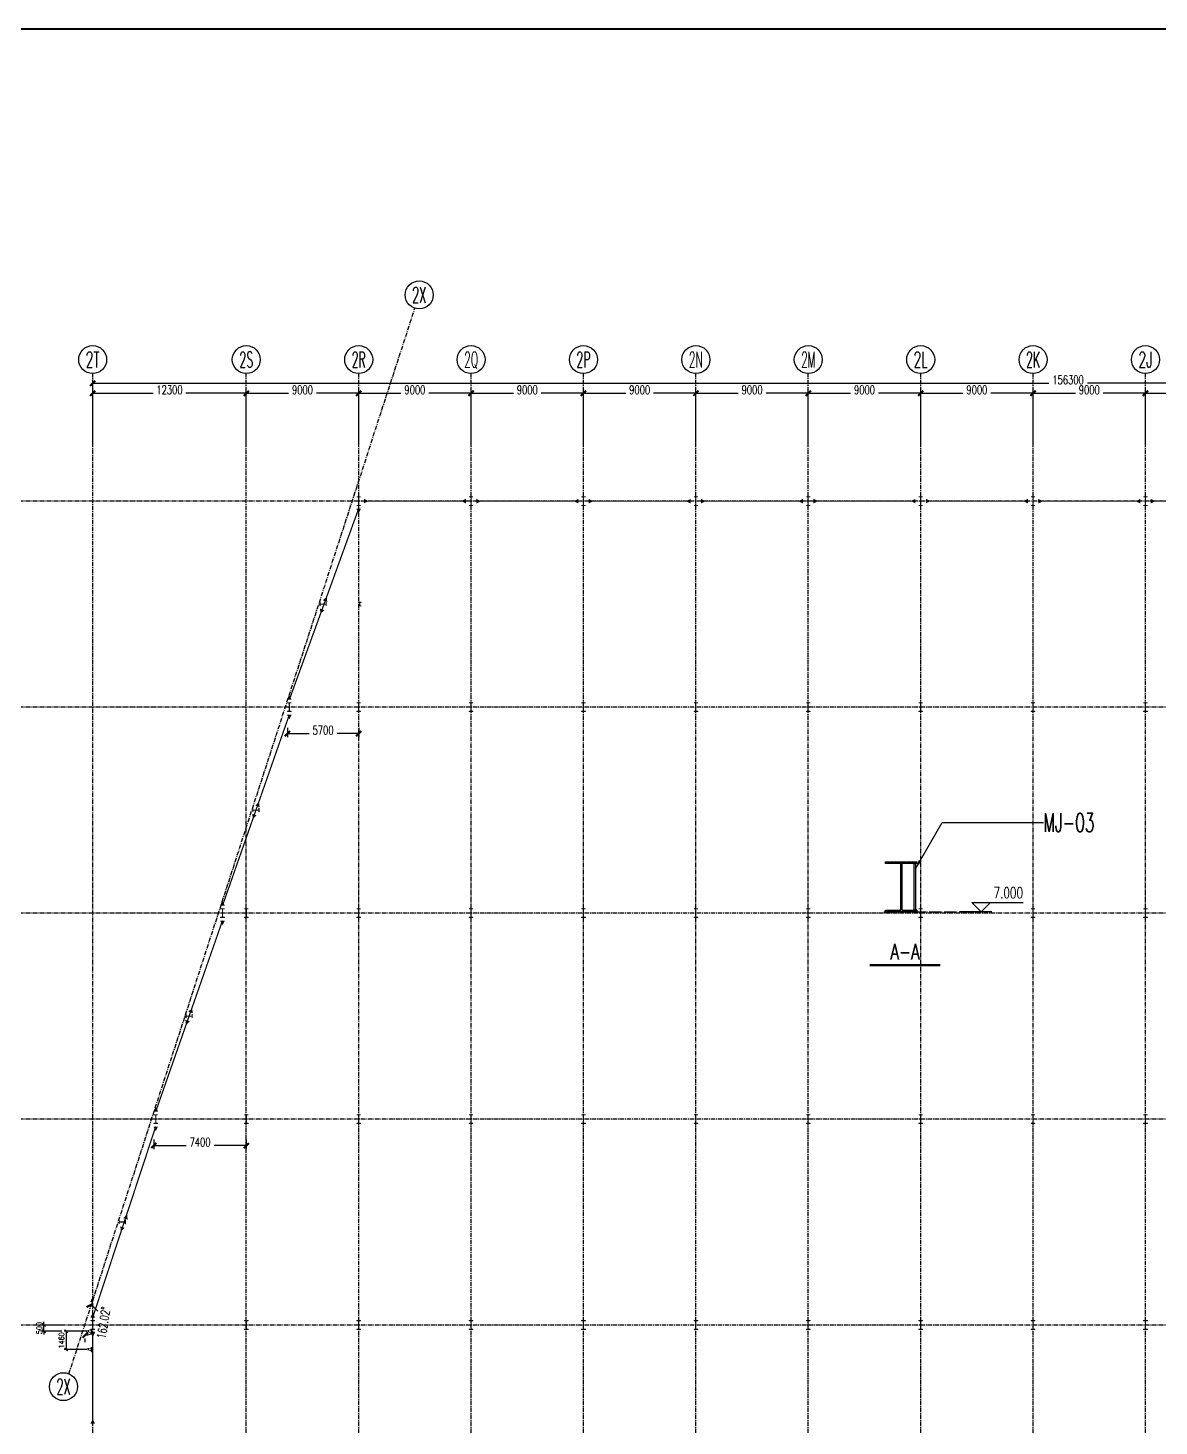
# Model space of a CAD drawing. Extents: x 782294 to 1727252, y -631030 to 17645.
# Drawn here: x 1266229 to 1356794, y -389479 to -277480 of the extents above; entities that cross this region are included whole.
import ezdxf
from ezdxf.enums import TextEntityAlignment as Align

# ---------------------------------------------------------------- set-up
doc = ezdxf.new("R2010")
doc.units = 0
for name, pattern in [('CENTER', [2, 1.25, -0.25, 0.25, -0.25]), ('ZN-CENTER', [2, 1.25, -0.25, 0.25, -0.25]), ('ZN-DOTE', [2.42, 2, -0.2, 0.02, -0.2])]:
    doc.linetypes.add(name, pattern=pattern)
doc.layers.get('Defpoints').update_dxf_attribs({"color": 210})
for name, color, linetype in [('!ZN1-标注-173', 173, 'Continuous'), ('!ZN3-铝板幕墙-3', 3, 'Continuous'), ('!ZN5-钢材投影-40', 40, 'Continuous'), ('!ZN5-钢材断面-2', 2, 'Continuous'), ('!ZN6-轴线-1', 1, 'ZN-CENTER'), ('0-cxFrame', 155, 'Continuous'), ('20剖面图$0$A-LIN-V', 9, 'Continuous'), ('20剖面图$0$建-墙-填充', 8, 'Continuous'), ('20剖面图$0$建-柱-钢', 9, 'Continuous'), ('30预埋件', 30, 'Continuous'), ('3符号', 3, 'Continuous'), ('DIM', 173, 'Continuous'), ('DOTE', 1, 'CENTER'), ('TEXT', 7, 'Continuous'), ('焊缝', 8, 'Continuous'), ('结构轮廓线', 1, 'Continuous')]:
    doc.layers.add(name, color=color, linetype=linetype)
for name, color, linetype, lineweight in [('0-cxText', 131, 'Continuous', 25), ('S-bea', 40, 'Continuous', 0), ('S-col', 2, 'Continuous', 0), ('梁', 4, 'Continuous', 18), ('细线', 11, 'Continuous', 9)]:
    doc.layers.add(name, color=color, linetype=linetype, lineweight=lineweight)
doc.styles.add('_TCH_AXIS', font='COMPLEX', dxfattribs={"bigfont": 'GBCBIG'})
doc.styles.add('cx_tuming', font='simhei.ttf')
doc.styles.add('cx_tuqian1', font='')
doc.styles.add('DHTEXT-1', font='romans.shx', dxfattribs={"width": 0.7, "bigfont": 'chinese.shx'})
doc.styles.add('卓越符号', font='ROMANS.shx', dxfattribs={"width": 0.7, "bigfont": 'CHINESE.shx'})
doc.styles.add('黑体', font='simhei.ttf', dxfattribs={"height": 12})
doc.styles.get('cx_tuqian1').set_extended_font_data('SimSun')
doc.dimstyles.new('ZN175', dxfattribs={"dimscale": 175, "dimtxt": 2.5, "dimasz": 1.5, "dimexe": 1, "dimexo": 2, "dimgap": 0.9, "dimtad": 1, "dimdec": 0, "dimdsep": 46, "dimtxsty": 'DHTEXT-1', "dimblk": 'ARCHTICK', "dimcen": 2.5, "dimclrd": 173, "dimclre": 173, "dimclrt": 7, "dimazin": 2, "dimtfac": 1, "dimtdec": 0, "dimtix": 1, "dimtmove": 2, "dimatfit": 3, "dimfxl": 0, "dimtolj": 1, "dimtzin": 0, "dimarcsym": 0})
doc.dimstyles.new('ZN280', dxfattribs={"dimscale": 280, "dimtxt": 2.5, "dimasz": 1.5, "dimexe": 1, "dimexo": 2, "dimgap": 0.9, "dimtad": 1, "dimdec": 0, "dimdsep": 46, "dimtxsty": 'DHTEXT-1', "dimblk": 'ARCHTICK', "dimcen": 2.5, "dimclrd": 173, "dimclre": 173, "dimclrt": 7, "dimazin": 2, "dimtfac": 1, "dimtdec": 0, "dimtix": 1, "dimtmove": 2, "dimatfit": 3, "dimfxl": 0, "dimarcsym": 0})
doc.dimstyles.new('ZN50', dxfattribs={"dimscale": 50, "dimtxt": 2.5, "dimasz": 1.5, "dimexe": 1, "dimexo": 2, "dimgap": 0.9, "dimtad": 1, "dimdec": 0, "dimdsep": 46, "dimtxsty": 'DHTEXT-1', "dimblk": 'ARCHTICK', "dimcen": 2.5, "dimclrd": 173, "dimclre": 173, "dimclrt": 7, "dimazin": 2, "dimtfac": 1, "dimtdec": 0, "dimtix": 1, "dimtmove": 2, "dimatfit": 3, "dimfxl": 0, "dimtolj": 1, "dimtzin": 12, "dimarcsym": 0})

# ---------------------------------------------------------------- blocks, each defined once
blk = doc.blocks.new('_ArchTick')
at = {"color": 0, "linetype": 'ByBlock', "const_width": 0.4}
blk.add_lwpolyline([(-0.5, -0.5), (0.5, 0.5)], dxfattribs=at)
blk = doc.blocks.new('*D1428')
at = {"layer": 'Defpoints', "color": 0, "ltscale": 2800, "transparency": 16777216}
for p in [(15600, 64910), (21300, 64910), (21300, 63873)]:
    blk.add_point(p, dxfattribs=at)
at = {"layer": 'DIM', "color": 173, "linetype": 'ByBlock', "lineweight": -2, "ltscale": 2800, "transparency": 16777216}
for p, q in [((15600, 64350), (15600, 63593)), ((15600, 63873), (17335, 63873)), ((21300, 63873), (19565, 63873)), ((21300, 64350), (21300, 63593))]:
    blk.add_line(p, q, dxfattribs=at)
at = {"layer": 'DIM', "color": 173, "lineweight": -2, "ltscale": 2800, "transparency": 16777216, "xscale": 420, "yscale": 420, "zscale": 420, "rotation": 180}
blk.add_blockref('_ArchTick', (15600, 63873), dxfattribs=at)
at = {"layer": 'DIM', "color": 173, "lineweight": -2, "ltscale": 2800, "transparency": 16777216, "xscale": 420, "yscale": 420, "zscale": 420}
blk.add_blockref('_ArchTick', (21300, 63873), dxfattribs=at)
at = {"layer": 'DIM', "color": 7, "ltscale": 2800, "transparency": 16777216, "insert": (18450, 64148), "char_height": 700, "attachment_point": 5, "style": 'DHTEXT-1'}
blk.add_mtext('5700', dxfattribs=at)
blk = doc.blocks.new('*D1429')
at = {"layer": 'Defpoints', "color": 0, "ltscale": 2800, "transparency": 16777216}
for p in [(4900, 31910), (12300, 31910), (12300, 30872)]:
    blk.add_point(p, dxfattribs=at)
at = {"layer": 'DIM', "color": 173, "linetype": 'ByBlock', "lineweight": -2, "ltscale": 2800, "transparency": 16777216}
for p, q in [((4900, 31350), (4900, 30592)), ((4900, 30872), (7485, 30872)), ((12300, 30872), (9715, 30872)), ((12300, 31350), (12300, 30592))]:
    blk.add_line(p, q, dxfattribs=at)
at = {"layer": 'DIM', "color": 173, "lineweight": -2, "ltscale": 2800, "transparency": 16777216, "xscale": 420, "yscale": 420, "zscale": 420, "rotation": 180}
blk.add_blockref('_ArchTick', (4900, 30872), dxfattribs=at)
at = {"layer": 'DIM', "color": 173, "lineweight": -2, "ltscale": 2800, "transparency": 16777216, "xscale": 420, "yscale": 420, "zscale": 420}
blk.add_blockref('_ArchTick', (12300, 30872), dxfattribs=at)
at = {"layer": 'DIM', "color": 7, "ltscale": 2800, "transparency": 16777216, "insert": (8600, 31147), "char_height": 700, "attachment_point": 5, "style": 'DHTEXT-1'}
blk.add_mtext('7400', dxfattribs=at)
blk = doc.blocks.new('*D1430')
at = {"layer": 'Defpoints', "color": 0, "ltscale": 2800, "transparency": 16777216}
for p in [(-224, 18074), (-600, 16916), (-600, 15698), (385, 16200)]:
    blk.add_point(p, dxfattribs=at)
at = {"layer": 'DIM', "color": 173, "linetype": 'ByBlock', "lineweight": -2, "ltscale": 2800, "transparency": 16777216}
for p, q in [((-51, 18607), (-138, 18340)), ((-600, 15138), (-600, 15418))]:
    blk.add_line(p, q, dxfattribs=at)
for start, end in [(34.0058, 72.02371), (270, 308.01791)]:
    blk.add_arc((-600, 16916), 1218, start, end, dxfattribs=at)
at = {"layer": 'DIM', "color": 173, "lineweight": -2, "ltscale": 2800, "transparency": 16777216, "xscale": 420, "yscale": 420, "zscale": 420}
for p, rotation in [((-224, 18074), 162.0237134182068), ((-600, 15698), 180)]:
    blk.add_blockref('_ArchTick', p, dxfattribs=dict(at, rotation=rotation))
at = {"layer": 'DIM', "color": 7, "ltscale": 2800, "transparency": 16777216, "insert": (874, 16683), "char_height": 700, "attachment_point": 5, "rotation": 81.01186, "style": 'DHTEXT-1'}
blk.add_mtext('162.02°', dxfattribs=at)
blk = doc.blocks.new('*D1453')
at = {"layer": 'Defpoints', "color": 0, "ltscale": 2800, "transparency": 16777216}
for p in [(12300, 91140), (0, 86360), (12300, 86360)]:
    blk.add_point(p, dxfattribs=at)
at = {"layer": 'DIM', "color": 173, "linetype": 'ByBlock', "lineweight": -2, "ltscale": 2800, "transparency": 16777216}
for p, q in [((0, 86920), (0, 91420)), ((0, 91140), (4836, 91140)), ((12300, 91140), (7464, 91140)), ((12300, 86920), (12300, 91420))]:
    blk.add_line(p, q, dxfattribs=at)
at = {"layer": 'DIM', "color": 173, "lineweight": -2, "ltscale": 2800, "transparency": 16777216, "xscale": 420, "yscale": 420, "zscale": 420, "rotation": 180}
blk.add_blockref('_ArchTick', (0, 91140), dxfattribs=at)
at = {"layer": 'DIM', "color": 173, "lineweight": -2, "ltscale": 2800, "transparency": 16777216, "xscale": 420, "yscale": 420, "zscale": 420}
blk.add_blockref('_ArchTick', (12300, 91140), dxfattribs=at)
at = {"layer": 'DIM', "color": 7, "ltscale": 2800, "transparency": 16777216, "insert": (6150, 91415), "char_height": 700, "attachment_point": 5, "style": 'DHTEXT-1'}
blk.add_mtext('12300', dxfattribs=at)
blk = doc.blocks.new('*D1454')
at = {"layer": 'Defpoints', "color": 0, "ltscale": 2800, "transparency": 16777216}
for p in [(21300, 91140), (12300, 86360), (21300, 86360)]:
    blk.add_point(p, dxfattribs=at)
at = {"layer": 'DIM', "color": 173, "linetype": 'ByBlock', "lineweight": -2, "ltscale": 2800, "transparency": 16777216}
for p, q in [((12300, 86920), (12300, 91420)), ((12300, 91140), (15685, 91140)), ((21300, 91140), (17915, 91140)), ((21300, 86920), (21300, 91420))]:
    blk.add_line(p, q, dxfattribs=at)
at = {"layer": 'DIM', "color": 173, "lineweight": -2, "ltscale": 2800, "transparency": 16777216, "xscale": 420, "yscale": 420, "zscale": 420, "rotation": 180}
blk.add_blockref('_ArchTick', (12300, 91140), dxfattribs=at)
at = {"layer": 'DIM', "color": 173, "lineweight": -2, "ltscale": 2800, "transparency": 16777216, "xscale": 420, "yscale": 420, "zscale": 420}
blk.add_blockref('_ArchTick', (21300, 91140), dxfattribs=at)
at = {"layer": 'DIM', "color": 7, "ltscale": 2800, "transparency": 16777216, "insert": (16800, 91415), "char_height": 700, "attachment_point": 5, "style": 'DHTEXT-1'}
blk.add_mtext('9000', dxfattribs=at)
blk = doc.blocks.new('*D1455')
at = {"layer": 'Defpoints', "color": 0, "ltscale": 2800, "transparency": 16777216}
for p in [(30300, 91140), (21300, 86360), (30300, 86360)]:
    blk.add_point(p, dxfattribs=at)
at = {"layer": 'DIM', "color": 173, "linetype": 'ByBlock', "lineweight": -2, "ltscale": 2800, "transparency": 16777216}
for p, q in [((21300, 86920), (21300, 91420)), ((21300, 91140), (24685, 91140)), ((30300, 91140), (26915, 91140)), ((30300, 86920), (30300, 91420))]:
    blk.add_line(p, q, dxfattribs=at)
at = {"layer": 'DIM', "color": 173, "lineweight": -2, "ltscale": 2800, "transparency": 16777216, "xscale": 420, "yscale": 420, "zscale": 420, "rotation": 180}
blk.add_blockref('_ArchTick', (21300, 91140), dxfattribs=at)
at = {"layer": 'DIM', "color": 173, "lineweight": -2, "ltscale": 2800, "transparency": 16777216, "xscale": 420, "yscale": 420, "zscale": 420}
blk.add_blockref('_ArchTick', (30300, 91140), dxfattribs=at)
at = {"layer": 'DIM', "color": 7, "ltscale": 2800, "transparency": 16777216, "insert": (25800, 91415), "char_height": 700, "attachment_point": 5, "style": 'DHTEXT-1'}
blk.add_mtext('9000', dxfattribs=at)
blk = doc.blocks.new('*D1456')
at = {"layer": 'Defpoints', "color": 0, "ltscale": 2800, "transparency": 16777216}
for p in [(39300, 91140), (30300, 86360), (39300, 86360)]:
    blk.add_point(p, dxfattribs=at)
at = {"layer": 'DIM', "color": 173, "linetype": 'ByBlock', "lineweight": -2, "ltscale": 2800, "transparency": 16777216}
for p, q in [((30300, 86920), (30300, 91420)), ((30300, 91140), (33685, 91140)), ((39300, 91140), (35915, 91140)), ((39300, 86920), (39300, 91420))]:
    blk.add_line(p, q, dxfattribs=at)
at = {"layer": 'DIM', "color": 173, "lineweight": -2, "ltscale": 2800, "transparency": 16777216, "xscale": 420, "yscale": 420, "zscale": 420, "rotation": 180}
blk.add_blockref('_ArchTick', (30300, 91140), dxfattribs=at)
at = {"layer": 'DIM', "color": 173, "lineweight": -2, "ltscale": 2800, "transparency": 16777216, "xscale": 420, "yscale": 420, "zscale": 420}
blk.add_blockref('_ArchTick', (39300, 91140), dxfattribs=at)
at = {"layer": 'DIM', "color": 7, "ltscale": 2800, "transparency": 16777216, "insert": (34800, 91415), "char_height": 700, "attachment_point": 5, "style": 'DHTEXT-1'}
blk.add_mtext('9000', dxfattribs=at)
blk = doc.blocks.new('*D1457')
at = {"layer": 'Defpoints', "color": 0, "ltscale": 2800, "transparency": 16777216}
for p in [(48300, 91140), (39300, 86360), (48300, 86360)]:
    blk.add_point(p, dxfattribs=at)
at = {"layer": 'DIM', "color": 173, "linetype": 'ByBlock', "lineweight": -2, "ltscale": 2800, "transparency": 16777216}
for p, q in [((39300, 86920), (39300, 91420)), ((39300, 91140), (42685, 91140)), ((48300, 91140), (44915, 91140)), ((48300, 86920), (48300, 91420))]:
    blk.add_line(p, q, dxfattribs=at)
at = {"layer": 'DIM', "color": 173, "lineweight": -2, "ltscale": 2800, "transparency": 16777216, "xscale": 420, "yscale": 420, "zscale": 420, "rotation": 180}
blk.add_blockref('_ArchTick', (39300, 91140), dxfattribs=at)
at = {"layer": 'DIM', "color": 173, "lineweight": -2, "ltscale": 2800, "transparency": 16777216, "xscale": 420, "yscale": 420, "zscale": 420}
blk.add_blockref('_ArchTick', (48300, 91140), dxfattribs=at)
at = {"layer": 'DIM', "color": 7, "ltscale": 2800, "transparency": 16777216, "insert": (43800, 91415), "char_height": 700, "attachment_point": 5, "style": 'DHTEXT-1'}
blk.add_mtext('9000', dxfattribs=at)
blk = doc.blocks.new('*D1458')
at = {"layer": 'Defpoints', "color": 0, "ltscale": 2800, "transparency": 16777216}
for p in [(57300, 91140), (48300, 86360), (57300, 86360)]:
    blk.add_point(p, dxfattribs=at)
at = {"layer": 'DIM', "color": 173, "linetype": 'ByBlock', "lineweight": -2, "ltscale": 2800, "transparency": 16777216}
for p, q in [((48300, 86920), (48300, 91420)), ((48300, 91140), (51685, 91140)), ((57300, 91140), (53915, 91140)), ((57300, 86920), (57300, 91420))]:
    blk.add_line(p, q, dxfattribs=at)
at = {"layer": 'DIM', "color": 173, "lineweight": -2, "ltscale": 2800, "transparency": 16777216, "xscale": 420, "yscale": 420, "zscale": 420, "rotation": 180}
blk.add_blockref('_ArchTick', (48300, 91140), dxfattribs=at)
at = {"layer": 'DIM', "color": 173, "lineweight": -2, "ltscale": 2800, "transparency": 16777216, "xscale": 420, "yscale": 420, "zscale": 420}
blk.add_blockref('_ArchTick', (57300, 91140), dxfattribs=at)
at = {"layer": 'DIM', "color": 7, "ltscale": 2800, "transparency": 16777216, "insert": (52800, 91415), "char_height": 700, "attachment_point": 5, "style": 'DHTEXT-1'}
blk.add_mtext('9000', dxfattribs=at)
blk = doc.blocks.new('*D1459')
at = {"layer": 'Defpoints', "color": 0, "ltscale": 2800, "transparency": 16777216}
for p in [(66300, 91140), (57300, 86360), (66300, 86360)]:
    blk.add_point(p, dxfattribs=at)
at = {"layer": 'DIM', "color": 173, "linetype": 'ByBlock', "lineweight": -2, "ltscale": 2800, "transparency": 16777216}
for p, q in [((57300, 86920), (57300, 91420)), ((57300, 91140), (60685, 91140)), ((66300, 91140), (62915, 91140)), ((66300, 86920), (66300, 91420))]:
    blk.add_line(p, q, dxfattribs=at)
at = {"layer": 'DIM', "color": 173, "lineweight": -2, "ltscale": 2800, "transparency": 16777216, "xscale": 420, "yscale": 420, "zscale": 420, "rotation": 180}
blk.add_blockref('_ArchTick', (57300, 91140), dxfattribs=at)
at = {"layer": 'DIM', "color": 173, "lineweight": -2, "ltscale": 2800, "transparency": 16777216, "xscale": 420, "yscale": 420, "zscale": 420}
blk.add_blockref('_ArchTick', (66300, 91140), dxfattribs=at)
at = {"layer": 'DIM', "color": 7, "ltscale": 2800, "transparency": 16777216, "insert": (61800, 91415), "char_height": 700, "attachment_point": 5, "style": 'DHTEXT-1'}
blk.add_mtext('9000', dxfattribs=at)
blk = doc.blocks.new('*D1460')
at = {"layer": 'Defpoints', "color": 0, "ltscale": 2800, "transparency": 16777216}
for p in [(75300, 91140), (66300, 86360), (75300, 86360)]:
    blk.add_point(p, dxfattribs=at)
at = {"layer": 'DIM', "color": 173, "linetype": 'ByBlock', "lineweight": -2, "ltscale": 2800, "transparency": 16777216}
for p, q in [((66300, 86920), (66300, 91420)), ((66300, 91140), (69685, 91140)), ((75300, 91140), (71915, 91140)), ((75300, 86920), (75300, 91420))]:
    blk.add_line(p, q, dxfattribs=at)
at = {"layer": 'DIM', "color": 173, "lineweight": -2, "ltscale": 2800, "transparency": 16777216, "xscale": 420, "yscale": 420, "zscale": 420, "rotation": 180}
blk.add_blockref('_ArchTick', (66300, 91140), dxfattribs=at)
at = {"layer": 'DIM', "color": 173, "lineweight": -2, "ltscale": 2800, "transparency": 16777216, "xscale": 420, "yscale": 420, "zscale": 420}
blk.add_blockref('_ArchTick', (75300, 91140), dxfattribs=at)
at = {"layer": 'DIM', "color": 7, "ltscale": 2800, "transparency": 16777216, "insert": (70800, 91415), "char_height": 700, "attachment_point": 5, "style": 'DHTEXT-1'}
blk.add_mtext('9000', dxfattribs=at)
blk = doc.blocks.new('*D1461')
at = {"layer": 'Defpoints', "color": 0, "ltscale": 2800, "transparency": 16777216}
for p in [(84300, 91140), (75300, 86360), (84300, 86360)]:
    blk.add_point(p, dxfattribs=at)
at = {"layer": 'DIM', "color": 173, "linetype": 'ByBlock', "lineweight": -2, "ltscale": 2800, "transparency": 16777216}
for p, q in [((75300, 86920), (75300, 91420)), ((75300, 91140), (78685, 91140)), ((84300, 91140), (80915, 91140)), ((84300, 86920), (84300, 91420))]:
    blk.add_line(p, q, dxfattribs=at)
at = {"layer": 'DIM', "color": 173, "lineweight": -2, "ltscale": 2800, "transparency": 16777216, "xscale": 420, "yscale": 420, "zscale": 420, "rotation": 180}
blk.add_blockref('_ArchTick', (75300, 91140), dxfattribs=at)
at = {"layer": 'DIM', "color": 173, "lineweight": -2, "ltscale": 2800, "transparency": 16777216, "xscale": 420, "yscale": 420, "zscale": 420}
blk.add_blockref('_ArchTick', (84300, 91140), dxfattribs=at)
at = {"layer": 'DIM', "color": 7, "ltscale": 2800, "transparency": 16777216, "insert": (79800, 91415), "char_height": 700, "attachment_point": 5, "style": 'DHTEXT-1'}
blk.add_mtext('9000', dxfattribs=at)
blk = doc.blocks.new('*D1462')
at = {"layer": 'Defpoints', "color": 0, "ltscale": 2800, "transparency": 16777216}
for p in [(93300, 91140), (84300, 86360), (93300, 86360)]:
    blk.add_point(p, dxfattribs=at)
at = {"layer": 'DIM', "color": 173, "linetype": 'ByBlock', "lineweight": -2, "ltscale": 2800, "transparency": 16777216}
for p, q in [((84300, 86920), (84300, 91420)), ((84300, 91140), (87685, 91140)), ((93300, 91140), (89915, 91140)), ((93300, 86920), (93300, 91420))]:
    blk.add_line(p, q, dxfattribs=at)
at = {"layer": 'DIM', "color": 173, "lineweight": -2, "ltscale": 2800, "transparency": 16777216, "xscale": 420, "yscale": 420, "zscale": 420, "rotation": 180}
blk.add_blockref('_ArchTick', (84300, 91140), dxfattribs=at)
at = {"layer": 'DIM', "color": 173, "lineweight": -2, "ltscale": 2800, "transparency": 16777216, "xscale": 420, "yscale": 420, "zscale": 420}
blk.add_blockref('_ArchTick', (93300, 91140), dxfattribs=at)
at = {"layer": 'DIM', "color": 7, "ltscale": 2800, "transparency": 16777216, "insert": (88800, 91415), "char_height": 700, "attachment_point": 5, "style": 'DHTEXT-1'}
blk.add_mtext('9000', dxfattribs=at)
blk = doc.blocks.new('*D1470')
at = {"layer": 'Defpoints', "color": 0, "ltscale": 2800, "transparency": 16777216}
for p in [(156300, 91940), (0, 86460), (156300, 86460)]:
    blk.add_point(p, dxfattribs=at)
at = {"layer": 'DIM', "color": 173, "linetype": 'ByBlock', "lineweight": -2, "ltscale": 2800, "transparency": 16777216}
for p, q in [((0, 87020), (0, 92220)), ((0, 91940), (76553, 91940)), ((156300, 91940), (79647, 91940)), ((156300, 87020), (156300, 92220))]:
    blk.add_line(p, q, dxfattribs=at)
at = {"layer": 'DIM', "color": 173, "lineweight": -2, "ltscale": 2800, "transparency": 16777216, "xscale": 420, "yscale": 420, "zscale": 420, "rotation": 180}
blk.add_blockref('_ArchTick', (0, 91940), dxfattribs=at)
at = {"layer": 'DIM', "color": 173, "lineweight": -2, "ltscale": 2800, "transparency": 16777216, "xscale": 420, "yscale": 420, "zscale": 420}
blk.add_blockref('_ArchTick', (156300, 91940), dxfattribs=at)
at = {"layer": 'DIM', "color": 7, "ltscale": 2800, "transparency": 16777216, "insert": (78100, 92215), "char_height": 700, "attachment_point": 5, "style": 'DHTEXT-1'}
blk.add_mtext('156300', dxfattribs=at)
blk = doc.blocks.new('卓越-轴号')
blk.add_circle((0, 0), 4)
at = {"color": 0, "style": '_TCH_AXIS', "width": 1.041667, "flags": 8}
blk.add_attdef('A', text='', height=4.48, dxfattribs=at).set_placement((-2, -2.24), (2, -2.24), align=Align.FIT)
blk = doc.blocks.new('TK22.A1 L(Dragon)')
at = {"layer": '0-cxFrame', "const_width": 0.5}
blk.add_lwpolyline([(-80, 10), (-821, 10), (-821, 584), (-80, 584)], close=True, dxfattribs=at)
at = {"style": '黑体', "flags": 4}
blk.add_attdef('图幅', text='', height=3.3, dxfattribs=at).set_placement((-40, 3), align=Align.RIGHT)
at = {"layer": '0-cxText', "flags": 4}
for tag, height, style, p in [('建设单位', 3.5, 'cx_tuming', (-45, 240)), ('项目名称', 3.5, 'cx_tuming', (-45, 210)), ('子项名称', 3.5, 'cx_tuming', (-45, 180)), ('工程编号', 3.3, 'cx_tuqian1', (-35, 165)), ('图名1', 3.5, 'cx_tuming', (-45, 87)), ('图名2', 3.5, 'cx_tuming', (-45, 79)), ('图名3', 3.5, 'cx_tuming', (-45, 71)), ('出图日期', 3.3, 'cx_tuqian1', (-39, 60)), ('专业', 3.3, 'cx_tuqian1', (-55, 52)), ('图号', 3.3, 'cx_tuqian1', (-55, 44)), ('版次', 3.3, 'cx_tuqian1', (-20, 44))]:
    blk.add_attdef(tag, text='', height=height, dxfattribs=dict(at, style=style)).set_placement(p, align=Align.MIDDLE)
at = {"layer": 'Defpoints', "color": 6, "flags": 4}
for tag, height, style, p in [('tufu', 3.3, '黑体', (-12, 12)), ('dwfname', 4, 'cx_tuqian1', (-80, 3))]:
    blk.add_attdef(tag, text='', height=height, dxfattribs=dict(at, style=style)).set_placement(p, align=Align.RIGHT)
blk = doc.blocks.new('20250902091300')
at = {"layer": '细线', "ltscale": 30}
h = blk.add_hatch(color=8, dxfattribs=at)
h.dxf.hatch_style = 1
h.paths.add_polyline_path([(-131, 109), (-131, 121), (-119, 121)])
h = blk.add_hatch(color=8, dxfattribs=at)
h.dxf.hatch_style = 1
h.paths.add_polyline_path([(-131, 34), (-131, 22), (-119, 22)])
h = blk.add_hatch(color=8, dxfattribs=at)
h.dxf.hatch_style = 1
h.paths.add_polyline_path([(131, 109), (131, 121), (119, 121)])
h = blk.add_hatch(color=8, dxfattribs=at)
h.dxf.hatch_style = 1
h.paths.add_polyline_path([(131, 34), (131, 22), (119, 22)])
at = {"layer": '!ZN5-钢材断面-2'}
for p, q in [((-150, 22), (150, 22)), ((-150, 10), (-150, 22)), ((-150, 10), (150, 10)), ((-131, 121), (-131, 22)), ((-119, 121), (-119, 22)), ((119, 121), (119, 22)), ((131, 121), (131, 22)), ((150, 10), (150, 22))]:
    blk.add_line(p, q, dxfattribs=at)
at = {"ltscale": 30}
for points in [[(-131, 109), (-131, 121), (-119, 121)], [(-131, 34), (-131, 22), (-119, 22)], [(131, 109), (131, 121), (119, 121)], [(131, 34), (131, 22), (119, 22)]]:
    blk.add_lwpolyline(points, close=True, dxfattribs=at)
blk = doc.blocks.new('20250903081440')
at = {"ltscale": 50, "rotation": 180}
blk.add_blockref('20250902091300', (0, 10), dxfattribs=at)
at = {"layer": '30预埋件', "style": 'DHTEXT-1', "text_generation_flag": 6, "width": 0.55}
blk.add_attdef('B', (-105, 65), '', height=450, rotation=180, dxfattribs=at)
blk = doc.blocks.new('20250903093906')
at = {"ltscale": 1750, "rotation": 90}
for p in [(-115, 16000), (-115, 14540)]:
    blk.add_blockref('20250903081440', p, dxfattribs=at).add_auto_attribs({'B': 'A'})
blk = doc.blocks.new('*D1546')
at = {"layer": 'Defpoints', "color": 0, "ltscale": 1750, "transparency": 16777216}
for p in [(1271294, -381886), (1269289, -383346), (1271294, -383346)]:
    blk.add_point(p, dxfattribs=at)
at = {"layer": 'DIM', "color": 173, "linetype": 'ByBlock', "lineweight": -2, "ltscale": 1750, "transparency": 16777216}
for p, q in [((1270944, -381886), (1269114, -381886)), ((1269289, -381886), (1269289, -383346)), ((1270944, -383346), (1269114, -383346))]:
    blk.add_line(p, q, dxfattribs=at)
at = {"layer": 'DIM', "color": 173, "lineweight": -2, "ltscale": 1750, "transparency": 16777216, "xscale": 262.5, "yscale": 262.5, "zscale": 262.5}
for p, rotation in [((1269289, -381886), 90), ((1269289, -383346), 270)]:
    blk.add_blockref('_ArchTick', p, dxfattribs=dict(at, rotation=rotation))
at = {"layer": 'DIM', "color": 7, "ltscale": 1750, "transparency": 16777216, "insert": (1268912, -382616), "char_height": 437.5, "attachment_point": 5, "rotation": 90, "style": 'DHTEXT-1'}
blk.add_mtext('\\A1;1460', dxfattribs=at)
blk = doc.blocks.new('20剖面图$0$G$CBF9D2CED')
at = {"layer": '20剖面图$0$建-墙-填充'}
h = blk.add_hatch(dxfattribs=at)
h.set_pattern_fill('金属', color=256, scale=20, style=0)
h.set_pattern_definition([(45, (0, 0), (-35.3553, 35.3553), []), (45, (23.57, 0), (-35.3553, 35.3553), [])])
h.paths.add_polyline_path([(-125, -300), (-125, -314), (-4, -314), (-4, -686), (-125, -686), (-125, -700), (125, -700), (125, -686), (4, -686), (4, -314), (125, -314), (125, -300)])
at = {"layer": '20剖面图$0$建-柱-钢'}
for p, q in [((-125, -300), (-125, -314)), ((125, -300), (-125, -300)), ((-125, -314), (-4, -314)), ((-4, -314), (-4, -686)), ((4, -686), (4, -314)), ((4, -314), (125, -314)), ((125, -314), (125, -300)), ((-4, -686), (-125, -686)), ((-125, -686), (-125, -700)), ((-125, -700), (125, -700)), ((125, -686), (4, -686)), ((125, -700), (125, -686))]:
    blk.add_line(p, q, dxfattribs=at)
blk = doc.blocks.new('20250829112545')
at = {"layer": '!ZN5-钢材投影-40', "ltscale": 0.3}
blk.add_lwpolyline([(-10, 0), (-10, -372), (-22, -372), (-22, 0)], close=True, dxfattribs=at)
at = {"layer": '焊缝', "ltscale": 30}
for centre, radius, start, end in [((-10, 0), 5, 270, 0), ((-10, 0), 4, 270, 0), ((-10, 0), 3, 270, 0), ((-10, 0), 2, 270, 0), ((-10, 0), 1, 270, 0), ((-10, -372), 5, 0, 90), ((-10, -372), 4, 0, 90), ((-10, -372), 3, 0, 90), ((-10, -372), 2, 0, 90), ((-10, -372), 1, 0, 90)]:
    blk.add_arc(centre, radius, start, end, dxfattribs=at)
blk = doc.blocks.new('*U24')
at = {"ltscale": 10}
blk.add_line((3.48, 0), (-6.85, 0), dxfattribs=at)
blk.add_lwpolyline([(3, 3), (0, 0), (-3, 3), (13.45, 3)])
at = {"color": 0, "style": '卓越符号', "width": 0.7, "flags": 8}
blk.add_attdef('±0.000', text='', height=3.5, dxfattribs=at).set_placement((13.45, 4.35), align=Align.RIGHT)
blk = doc.blocks.new('*U28')
at = {"const_width": 0.7}
blk.add_lwpolyline([(-11.29, 0), (11.29, 0)], dxfattribs=at)
at = {"color": 0, "style": '卓越符号', "width": 0.7, "flags": 8}
blk.add_attdef('图名', text='', height=5, dxfattribs=at).set_placement((0, 1.85), align=Align.CENTER)
blk.add_attdef('比例', (14.09, 1.85), '', height=4, dxfattribs=at)
blk = doc.blocks.new('*D1547')
at = {"layer": '!ZN1-标注-173', "color": 173, "linetype": 'ByBlock', "lineweight": -2, "ltscale": 1750, "transparency": 16777216}
for p, q in [((1268939, -381386), (1267336, -381386)), ((1268939, -381886), (1267336, -381886)), ((1267511, -381386), (1267511, -381123)), ((1267511, -381886), (1267511, -381386)), ((1267511, -381886), (1267511, -382148))]:
    blk.add_line(p, q, dxfattribs=at)
at = {"layer": 'Defpoints', "color": 0, "ltscale": 1750, "transparency": 16777216}
for p in [(1267511, -381386), (1269289, -381386), (1269289, -381886)]:
    blk.add_point(p, dxfattribs=at)
at = {"layer": '!ZN1-标注-173', "color": 173, "lineweight": -2, "ltscale": 1750, "transparency": 16777216, "xscale": 262.5, "yscale": 262.5, "zscale": 262.5}
for p, rotation in [((1267511, -381386), 270), ((1267511, -381886), 90)]:
    blk.add_blockref('_ArchTick', p, dxfattribs=dict(at, rotation=rotation))
at = {"layer": '!ZN1-标注-173', "color": 7, "ltscale": 1750, "transparency": 16777216, "insert": (1267135, -381636), "char_height": 437.5, "attachment_point": 5, "rotation": 90, "style": 'DHTEXT-1'}
blk.add_mtext('\\A1;500', dxfattribs=at)
blk = doc.blocks.new('A$C4872ac65')
at = {"layer": 'S-bea'}
for points in [[(21300, 81900, 375, 0, 0), (21300, 81525, 375, 0, 0)], [(21715, 82500, 375, 0, 0), (22090, 82500, 375, 0, 0)], [(29885, 82500, 375, 0, 0), (29510, 82500, 375, 0, 0)], [(30715, 82500, 375, 0, 0), (31090, 82500, 375, 0, 0)], [(38885, 82500, 375, 0, 0), (38510, 82500, 375, 0, 0)], [(39715, 82500, 375, 0, 0), (40090, 82500, 375, 0, 0)], [(47885, 82500, 375, 0, 0), (47510, 82500, 375, 0, 0)], [(48715, 82500, 375, 0, 0), (49090, 82500, 375, 0, 0)], [(56885, 82500, 375, 0, 0), (56510, 82500, 375, 0, 0)], [(57715, 82500, 375, 0, 0), (58090, 82500, 375, 0, 0)], [(65885, 82500, 375, 0, 0), (65510, 82500, 375, 0, 0)], [(66715, 82500, 375, 0, 0), (67090, 82500, 375, 0, 0)], [(74885, 82500, 375, 0, 0), (74510, 82500, 375, 0, 0)], [(75715, 82500, 375, 0, 0), (76090, 82500, 375, 0, 0)], [(83885, 82500, 375, 0, 0), (83510, 82500, 375, 0, 0)], [(84715, 82500, 375, 0, 0), (85090, 82500, 375, 0, 0)], [(18373, 73834, 375, 0, 0), (18245, 73482, 375, 0, 0)], [(18613, 74492, 375, 0, 0), (18741, 74844, 375, 0, 0)], [(15750, 66600, 375, 0, 0), (15750, 66975, 375, 0, 0)], [(15750, 65400, 375, 0, 0), (15750, 65025, 375, 0, 0)], [(13190, 58045, 375, 0, 0), (13318, 58398, 375, 0, 0)], [(12951, 57388, 375, 0, 0), (12822, 57035, 375, 0, 0)], [(10397, 50100, 375, 0, 0), (10397, 50475, 375, 0, 0)], [(10397, 48900, 375, 0, 0), (10397, 48525, 375, 0, 0)], [(7836, 41545, 375, 0, 0), (7965, 41898, 375, 0, 0)], [(7597, 40888, 375, 0, 0), (7469, 40535, 375, 0, 0)], [(5050, 33600, 375, 0, 0), (5050, 33975, 375, 0, 0)], [(5050, 32400, 375, 0, 0), (5050, 32025, 375, 0, 0)], [(2629, 24999, 375, 0, 0), (2758, 25351, 375, 0, 0)], [(2390, 24341, 375, 0, 0), (2262, 23989, 375, 0, 0)], [(0, 17100, 375, 0, 0), (0, 17475, 375, 0, 0)], [(0, 15900, 375, 0, 0), (0, 15525, 375, 0, 0)], [(0, 8600, 375, 0, 0), (0, 8975, 375, 0, 0)]]:
    blk.add_lwpolyline(points, format="xyseb", dxfattribs=at)
at = {"layer": 'S-col'}
for points in [[(21150, 82850), (21450, 82850), (21450, 82838), (21304, 82838), (21304, 82162), (21450, 82162), (21450, 82150), (21150, 82150), (21150, 82162), (21296, 82162), (21296, 82838), (21150, 82838)], [(30150, 82850), (30450, 82850), (30450, 82838), (30304, 82838), (30304, 82162), (30450, 82162), (30450, 82150), (30150, 82150), (30150, 82162), (30296, 82162), (30296, 82838), (30150, 82838)], [(39150, 82850), (39450, 82850), (39450, 82838), (39304, 82838), (39304, 82162), (39450, 82162), (39450, 82150), (39150, 82150), (39150, 82162), (39296, 82162), (39296, 82838), (39150, 82838)], [(48150, 82850), (48450, 82850), (48450, 82838), (48304, 82838), (48304, 82162), (48450, 82162), (48450, 82150), (48150, 82150), (48150, 82162), (48296, 82162), (48296, 82838), (48150, 82838)], [(57150, 82850), (57450, 82850), (57450, 82838), (57304, 82838), (57304, 82162), (57450, 82162), (57450, 82150), (57150, 82150), (57150, 82162), (57296, 82162), (57296, 82838), (57150, 82838)], [(66150, 82850), (66450, 82850), (66450, 82838), (66304, 82838), (66304, 82162), (66450, 82162), (66450, 82150), (66150, 82150), (66150, 82162), (66296, 82162), (66296, 82838), (66150, 82838)], [(75150, 82850), (75450, 82850), (75450, 82838), (75304, 82838), (75304, 82162), (75450, 82162), (75450, 82150), (75150, 82150), (75150, 82162), (75296, 82162), (75296, 82838), (75150, 82838)], [(84150, 82850), (84450, 82850), (84450, 82838), (84304, 82838), (84304, 82162), (84450, 82162), (84450, 82150), (84150, 82150), (84150, 82162), (84296, 82162), (84296, 82838), (84150, 82838)], [(18700, 74100), (18700, 74400), (18688, 74400), (18688, 74254), (18212, 74254), (18212, 74400), (18200, 74400), (18200, 74100), (18212, 74100), (18212, 74246), (18688, 74246), (18688, 74100)], [(21300, 74400), (21500, 74400), (21500, 74388), (21404, 74388), (21404, 74112), (21500, 74112), (21500, 74100), (21300, 74100), (21300, 74112), (21396, 74112), (21396, 74388), (21300, 74388)], [(15600, 66350), (15900, 66350), (15900, 66338), (15754, 66338), (15754, 65662), (15900, 65662), (15900, 65650), (15600, 65650), (15600, 65662), (15746, 65662), (15746, 66338), (15600, 66338)], [(21150, 66350), (21450, 66350), (21450, 66338), (21304, 66338), (21304, 65662), (21450, 65662), (21450, 65650), (21150, 65650), (21150, 65662), (21296, 65662), (21296, 66338), (21150, 66338)], [(30150, 66350), (30450, 66350), (30450, 66338), (30304, 66338), (30304, 65662), (30450, 65662), (30450, 65650), (30150, 65650), (30150, 65662), (30296, 65662), (30296, 66338), (30150, 66338)], [(39150, 66350), (39450, 66350), (39450, 66338), (39304, 66338), (39304, 65662), (39450, 65662), (39450, 65650), (39150, 65650), (39150, 65662), (39296, 65662), (39296, 66338), (39150, 66338)], [(48150, 66350), (48450, 66350), (48450, 66338), (48304, 66338), (48304, 65662), (48450, 65662), (48450, 65650), (48150, 65650), (48150, 65662), (48296, 65662), (48296, 66338), (48150, 66338)], [(57150, 66350), (57450, 66350), (57450, 66338), (57304, 66338), (57304, 65662), (57450, 65662), (57450, 65650), (57150, 65650), (57150, 65662), (57296, 65662), (57296, 66338), (57150, 66338)], [(66150, 66350), (66450, 66350), (66450, 66338), (66304, 66338), (66304, 65662), (66450, 65662), (66450, 65650), (66150, 65650), (66150, 65662), (66296, 65662), (66296, 66338), (66150, 66338)], [(75150, 66350), (75450, 66350), (75450, 66338), (75304, 66338), (75304, 65662), (75450, 65662), (75450, 65650), (75150, 65650), (75150, 65662), (75296, 65662), (75296, 66338), (75150, 66338)], [(84150, 66350), (84450, 66350), (84450, 66338), (84304, 66338), (84304, 65662), (84450, 65662), (84450, 65650), (84150, 65650), (84150, 65662), (84296, 65662), (84296, 66338), (84150, 66338)], [(13324, 57600), (13324, 57900), (13312, 57900), (13312, 57754), (12836, 57754), (12836, 57900), (12824, 57900), (12824, 57600), (12836, 57600), (12836, 57746), (13312, 57746), (13312, 57600)], [(10247, 49850), (10547, 49850), (10547, 49838), (10401, 49838), (10401, 49162), (10547, 49162), (10547, 49150), (10247, 49150), (10247, 49162), (10393, 49162), (10393, 49838), (10247, 49838)], [(12150, 49850), (12450, 49850), (12450, 49838), (12304, 49838), (12304, 49162), (12450, 49162), (12450, 49150), (12150, 49150), (12150, 49162), (12296, 49162), (12296, 49838), (12150, 49838)], [(21150, 49850), (21450, 49850), (21450, 49838), (21304, 49838), (21304, 49162), (21450, 49162), (21450, 49150), (21150, 49150), (21150, 49162), (21296, 49162), (21296, 49838), (21150, 49838)], [(30150, 49850), (30450, 49850), (30450, 49838), (30304, 49838), (30304, 49162), (30450, 49162), (30450, 49150), (30150, 49150), (30150, 49162), (30296, 49162), (30296, 49838), (30150, 49838)], [(39150, 49850), (39450, 49850), (39450, 49838), (39304, 49838), (39304, 49162), (39450, 49162), (39450, 49150), (39150, 49150), (39150, 49162), (39296, 49162), (39296, 49838), (39150, 49838)], [(48150, 49850), (48450, 49850), (48450, 49838), (48304, 49838), (48304, 49162), (48450, 49162), (48450, 49150), (48150, 49150), (48150, 49162), (48296, 49162), (48296, 49838), (48150, 49838)], [(57150, 49850), (57450, 49850), (57450, 49838), (57304, 49838), (57304, 49162), (57450, 49162), (57450, 49150), (57150, 49150), (57150, 49162), (57296, 49162), (57296, 49838), (57150, 49838)], [(66150, 49850), (66450, 49850), (66450, 49838), (66304, 49838), (66304, 49162), (66450, 49162), (66450, 49150), (66150, 49150), (66150, 49162), (66296, 49162), (66296, 49838), (66150, 49838)], [(75150, 49850), (75450, 49850), (75450, 49838), (75304, 49838), (75304, 49162), (75450, 49162), (75450, 49150), (75150, 49150), (75150, 49162), (75296, 49162), (75296, 49838), (75150, 49838)], [(84150, 49850), (84450, 49850), (84450, 49838), (84304, 49838), (84304, 49162), (84450, 49162), (84450, 49150), (84150, 49150), (84150, 49162), (84296, 49162), (84296, 49838), (84150, 49838)], [(7971, 41100), (7971, 41400), (7959, 41400), (7959, 41254), (7483, 41254), (7483, 41400), (7471, 41400), (7471, 41100), (7483, 41100), (7483, 41246), (7959, 41246), (7959, 41100)], [(4900, 33350), (5200, 33350), (5200, 33338), (5054, 33338), (5054, 32662), (5200, 32662), (5200, 32650), (4900, 32650), (4900, 32662), (5046, 32662), (5046, 33338), (4900, 33338)], [(12150, 33350), (12450, 33350), (12450, 33338), (12304, 33338), (12304, 32662), (12450, 32662), (12450, 32650), (12150, 32650), (12150, 32662), (12296, 32662), (12296, 33338), (12150, 33338)], [(21150, 33350), (21450, 33350), (21450, 33338), (21304, 33338), (21304, 32662), (21450, 32662), (21450, 32650), (21150, 32650), (21150, 32662), (21296, 32662), (21296, 33338), (21150, 33338)], [(30150, 33350), (30450, 33350), (30450, 33338), (30304, 33338), (30304, 32662), (30450, 32662), (30450, 32650), (30150, 32650), (30150, 32662), (30296, 32662), (30296, 33338), (30150, 33338)], [(39150, 33350), (39450, 33350), (39450, 33338), (39304, 33338), (39304, 32662), (39450, 32662), (39450, 32650), (39150, 32650), (39150, 32662), (39296, 32662), (39296, 33338), (39150, 33338)], [(48150, 33350), (48450, 33350), (48450, 33338), (48304, 33338), (48304, 32662), (48450, 32662), (48450, 32650), (48150, 32650), (48150, 32662), (48296, 32662), (48296, 33338), (48150, 33338)], [(57150, 33350), (57450, 33350), (57450, 33338), (57304, 33338), (57304, 32662), (57450, 32662), (57450, 32650), (57150, 32650), (57150, 32662), (57296, 32662), (57296, 33338), (57150, 33338)], [(66150, 33350), (66450, 33350), (66450, 33338), (66304, 33338), (66304, 32662), (66450, 32662), (66450, 32650), (66150, 32650), (66150, 32662), (66296, 32662), (66296, 33338), (66150, 33338)], [(75150, 33350), (75450, 33350), (75450, 33338), (75304, 33338), (75304, 32662), (75450, 32662), (75450, 32650), (75150, 32650), (75150, 32662), (75296, 32662), (75296, 33338), (75150, 33338)], [(84150, 33350), (84450, 33350), (84450, 33338), (84304, 33338), (84304, 32662), (84450, 32662), (84450, 32650), (84150, 32650), (84150, 32662), (84296, 32662), (84296, 33338), (84150, 33338)], [(2617, 24600), (2617, 24900), (2605, 24900), (2605, 24754), (2129, 24754), (2129, 24900), (2117, 24900), (2117, 24600), (2129, 24600), (2129, 24746), (2605, 24746), (2605, 24600)], [(-150, 16850), (150, 16850), (150, 16838), (4, 16838), (4, 16162), (150, 16162), (150, 16150), (-150, 16150), (-150, 16162), (-4, 16162), (-4, 16838), (-150, 16838)], [(12150, 16850), (12450, 16850), (12450, 16838), (12304, 16838), (12304, 16162), (12450, 16162), (12450, 16150), (12150, 16150), (12150, 16162), (12296, 16162), (12296, 16838), (12150, 16838)], [(21150, 16850), (21450, 16850), (21450, 16838), (21304, 16838), (21304, 16162), (21450, 16162), (21450, 16150), (21150, 16150), (21150, 16162), (21296, 16162), (21296, 16838), (21150, 16838)], [(30150, 16850), (30450, 16850), (30450, 16838), (30304, 16838), (30304, 16162), (30450, 16162), (30450, 16150), (30150, 16150), (30150, 16162), (30296, 16162), (30296, 16838), (30150, 16838)], [(39150, 16850), (39450, 16850), (39450, 16838), (39304, 16838), (39304, 16162), (39450, 16162), (39450, 16150), (39150, 16150), (39150, 16162), (39296, 16162), (39296, 16838), (39150, 16838)], [(48150, 16850), (48450, 16850), (48450, 16838), (48304, 16838), (48304, 16162), (48450, 16162), (48450, 16150), (48150, 16150), (48150, 16162), (48296, 16162), (48296, 16838), (48150, 16838)], [(57150, 16850), (57450, 16850), (57450, 16838), (57304, 16838), (57304, 16162), (57450, 16162), (57450, 16150), (57150, 16150), (57150, 16162), (57296, 16162), (57296, 16838), (57150, 16838)], [(66150, 16850), (66450, 16850), (66450, 16838), (66304, 16838), (66304, 16162), (66450, 16162), (66450, 16150), (66150, 16150), (66150, 16162), (66296, 16162), (66296, 16838), (66150, 16838)], [(75150, 16850), (75450, 16850), (75450, 16838), (75304, 16838), (75304, 16162), (75450, 16162), (75450, 16150), (75150, 16150), (75150, 16162), (75296, 16162), (75296, 16838), (75150, 16838)], [(84150, 16850), (84450, 16850), (84450, 16838), (84304, 16838), (84304, 16162), (84450, 16162), (84450, 16150), (84150, 16150), (84150, 16162), (84296, 16162), (84296, 16838), (84150, 16838)]]:
    blk.add_lwpolyline(points, close=True, dxfattribs=at)
at = {"layer": '梁', "linetype": 'Continuous', "const_width": 100}
for points in [[(15750, 66600), (21300, 81900)], [(21715, 82500), (29885, 82500)], [(30715, 82500), (38885, 82500)], [(39715, 82500), (47885, 82500)], [(48715, 82500), (56885, 82500)], [(57715, 82500), (65885, 82500)], [(66715, 82500), (74885, 82500)], [(75715, 82500), (83885, 82500)], [(84715, 82500), (92885, 82500)], [(10397, 50100), (15750, 65400)], [(5050, 33600), (10397, 48900)], [(0, 17100), (5050, 32400)], [(0, 15900), (0, 8600)]]:
    blk.add_lwpolyline(points, dxfattribs=at)
blk = doc.blocks.new('20250821100646')
at = {"layer": 'DOTE', "ltscale": 280}
for p, q in [((0, -10067.4), (0, 92720)), ((12300, -10067.4), (12300, 92720)), ((21300, -10067.4), (21300, 92720)), ((30300, -10067.4), (30300, 92720)), ((39300, -10067.4), (39300, 92720)), ((48300, -10067.4), (48300, 92720)), ((57300, -10067.4), (57300, 92720)), ((66300, -10067.4), (66300, 92720)), ((75300, -10067.4), (75300, 92720)), ((84300, -10067.4), (84300, 92720)), ((165204.2, 82500), (-11095.8, 82500)), ((165204.2, 66000), (-11095.8, 66000)), ((165204.2, 49500), (-11095.8, 49500)), ((165204.2, 33000), (-11095.8, 33000)), ((165204.2, 16500), (-11095.8, 16500))]:
    blk.add_line(p, q, dxfattribs=at)
blk.add_lwpolyline([(-1898.6, 12589.6), (25799.2, 97954.6)], dxfattribs=at)
at = {"layer": '3符号', "color": 7}
ref = blk.add_blockref('卓越-轴号', (26146, 99019.6), dxfattribs=dict(at, xscale=280, yscale=280, zscale=280))
ref.add_attrib('A', '2X', dxfattribs={"layer": '0', "color": 0, "height": 1254.4, "style": '_TCH_AXIS', "width": 0.493421}).set_placement((25586, 98392.4), (26706, 98392.4), align=Align.FIT)
ref = blk.add_blockref('卓越-轴号', (0, 93840), dxfattribs=dict(at, xscale=280, yscale=280, zscale=280))
ref.add_attrib('A', '2T', dxfattribs={"layer": '0', "color": 0, "height": 1254.4, "style": '_TCH_AXIS', "width": 0.535714}).set_placement((-560, 93212.8), (560, 93212.8), align=Align.FIT)
ref = blk.add_blockref('卓越-轴号', (12300, 93840), dxfattribs=dict(at, xscale=280, yscale=280, zscale=280))
ref.add_attrib('A', '2S', dxfattribs={"layer": '0', "color": 0, "height": 1254.4, "style": '_TCH_AXIS', "width": 0.551471}).set_placement((11740, 93212.8), (12860, 93212.8), align=Align.FIT)
ref = blk.add_blockref('卓越-轴号', (21300, 93840), dxfattribs=dict(at, xscale=280, yscale=280, zscale=280))
ref.add_attrib('A', '2R', dxfattribs={"layer": '0', "color": 0, "height": 1254.4, "style": '_TCH_AXIS', "width": 0.493421}).set_placement((20740, 93212.8), (21860, 93212.8), align=Align.FIT)
ref = blk.add_blockref('卓越-轴号', (30300, 93840), dxfattribs=dict(at, xscale=280, yscale=280, zscale=280))
ref.add_attrib('A', '2Q', dxfattribs={"layer": '0', "color": 0, "height": 1254.4, "style": '_TCH_AXIS', "width": 0.520833}).set_placement((29740, 93212.8), (30860, 93212.8), align=Align.FIT)
ref = blk.add_blockref('卓越-轴号', (39300, 93840), dxfattribs=dict(at, xscale=280, yscale=280, zscale=280))
ref.add_attrib('A', '2P', dxfattribs={"layer": '0', "color": 0, "height": 1254.4, "style": '_TCH_AXIS', "width": 0.506757}).set_placement((38740, 93212.8), (39860, 93212.8), align=Align.FIT)
ref = blk.add_blockref('卓越-轴号', (48300, 93840), dxfattribs=dict(at, xscale=280, yscale=280, zscale=280))
ref.add_attrib('A', '2N', dxfattribs={"layer": '0', "color": 0, "height": 1254.4, "style": '_TCH_AXIS', "width": 0.480769}).set_placement((47740, 93212.8), (48860, 93212.8), align=Align.FIT)
ref = blk.add_blockref('卓越-轴号', (57300, 93840), dxfattribs=dict(at, xscale=280, yscale=280, zscale=280))
ref.add_attrib('A', '2M', dxfattribs={"layer": '0', "color": 0, "height": 1254.4, "style": '_TCH_AXIS', "width": 0.457317}).set_placement((56740, 93212.8), (57860, 93212.8), align=Align.FIT)
ref = blk.add_blockref('卓越-轴号', (66300, 93840), dxfattribs=dict(at, xscale=280, yscale=280, zscale=280))
ref.add_attrib('A', '2L', dxfattribs={"layer": '0', "color": 0, "height": 1254.4, "style": '_TCH_AXIS', "width": 0.535714}).set_placement((65740, 93212.8), (66860, 93212.8), align=Align.FIT)
ref = blk.add_blockref('卓越-轴号', (75300, 93840), dxfattribs=dict(at, xscale=280, yscale=280, zscale=280))
ref.add_attrib('A', '2K', dxfattribs={"layer": '0', "color": 0, "height": 1254.4, "style": '_TCH_AXIS', "width": 0.480769}).set_placement((74740, 93212.8), (75860, 93212.8), align=Align.FIT)
ref = blk.add_blockref('卓越-轴号', (84300, 93840), dxfattribs=dict(at, xscale=280, yscale=280, zscale=280))
ref.add_attrib('A', '2J', dxfattribs={"layer": '0', "color": 0, "height": 1254.4, "style": '_TCH_AXIS', "width": 0.604839}).set_placement((83740, 93212.8), (84860, 93212.8), align=Align.FIT)
ref = blk.add_blockref('卓越-轴号', (-2337.1, 11559), dxfattribs=dict(at, xscale=280, yscale=280, zscale=280))
ref.add_attrib('A', '2X', dxfattribs={"layer": '0', "color": 0, "height": 1254.4, "style": '_TCH_AXIS', "width": 0.493421}).set_placement((-2897.1, 10931.8), (-1777.1, 10931.8), align=Align.FIT)
at = {"layer": 'DIM', "ltscale": 2800}
for base, p1, p2, picture, middle in [((156300, 91940), (0, 86460), (156300, 86460), '*D1470', (78100, 92215)), ((12300, 91140), (0, 86360), (12300, 86360), '*D1453', (6150, 91415)), ((21300, 91140), (12300, 86360), (21300, 86360), '*D1454', (16800, 91415)), ((30300, 91140), (21300, 86360), (30300, 86360), '*D1455', (25800, 91415)), ((39300, 91140), (30300, 86360), (39300, 86360), '*D1456', (34800, 91415)), ((48300, 91140), (39300, 86360), (48300, 86360), '*D1457', (43800, 91415)), ((57300, 91140), (48300, 86360), (57300, 86360), '*D1458', (52800, 91415)), ((66300, 91140), (57300, 86360), (66300, 86360), '*D1459', (61800, 91415)), ((75300, 91140), (66300, 86360), (75300, 86360), '*D1460', (70800, 91415)), ((84300, 91140), (75300, 86360), (84300, 86360), '*D1461', (79800, 91415)), ((93300, 91140), (84300, 86360), (93300, 86360), '*D1462', (88800, 91415)), ((21300, 63872.5), (15600, 64910), (21300, 64910), '*D1428', (18450, 64147.5)), ((12300, 30872.5), (4900, 31910), (12300, 31910), '*D1429', (8600, 31147.5))]:
    dim = blk.add_linear_dim(base=base, p1=p1, p2=p2, angle=0, dimstyle='ZN280', dxfattribs=at)
    dim.commit()
    dim.dimension.update_dxf_attribs({"geometry": picture, "text_midpoint": middle, "dimtype": 129})
dim = blk.add_angular_dim_3p(base=(385.1, 16200.3), center=(-600, 16915.8), p1=(-600, 15698.3), p2=(-224.2, 18073.9), dimstyle='ZN280', dxfattribs=at)
dim.commit()
dim.dimension.update_dxf_attribs({"geometry": '*D1430', "text_midpoint": (874.2, 16682.6), "dimtype": 133})
blk = doc.blocks.new('20250904110309')
at = {"layer": '!ZN6-轴线-1', "color": 1, "linetype": 'ZN-DOTE', "ltscale": 50}
blk.add_line((-390, 0), (390, 0), dxfattribs=at)
at = {"layer": '20剖面图$0$A-LIN-V', "xscale": -1}
blk.add_blockref('20剖面图$0$G$CBF9D2CED', (-250, 700), dxfattribs=at)
at = {"layer": '20剖面图$0$A-LIN-V', "ltscale": 30}
blk.add_blockref('20250829112545', (-125, 386), dxfattribs=at)
at = {"layer": '3符号', "color": 7}
ref = blk.add_blockref('*U24', (390, 0), dxfattribs=dict(at, xscale=25, yscale=25, zscale=25))
ref.add_attrib('±0.000', '7.000', dxfattribs={"layer": '0', "color": 0, "height": 87.5, "style": '卓越符号', "width": 0.7}).set_placement((726, 109), align=Align.RIGHT)
ref = blk.add_blockref('*U28', (-219, -427), dxfattribs=dict(at, xscale=25, yscale=25, zscale=25))
ref.add_attrib('图名', 'A-A', dxfattribs={"layer": '0', "color": 0, "height": 125, "style": '卓越符号', "width": 0.7}).set_placement((-219, -381), align=Align.CENTER)
at = {"layer": 'TEXT', "ltscale": 500, "style": 'DHTEXT-1', "width": 0.6}
blk.add_text('MJ-03', height=150, dxfattribs=at).set_placement((889, 715), align=Align.MIDDLE_LEFT)
at = {"layer": 'DIM', "color": 1}
blk.add_leader([(-135, 345), (78, 715), (889, 715)], dimstyle='ZN50', dxfattribs=at)

msp = doc.modelspace()

# ---------------------------------------------------------------- block references
at = {"layer": '!ZN3-铝板幕墙-3', "ltscale": 1750}
msp.add_blockref('A$C4872ac65', (1271409, -397885.7), dxfattribs=at)
at = {"ltscale": 500}
msp.add_blockref('20250903093906', (1271409, -397885.7), dxfattribs=at)
at = {"layer": '0-cxFrame', "xscale": 300, "yscale": 300, "zscale": 300}
msp.add_blockref('TK22.A1 L(Dragon)', (1474876.7, -452755.4), dxfattribs=at)
at = {"layer": 'DIM', "ltscale": 1500}
msp.add_blockref('20250821100646', (1271409, -397885.7), dxfattribs=at)
at = {"layer": '结构轮廓线', "ltscale": 1750, "xscale": 10, "yscale": 10, "zscale": 10}
msp.add_blockref('20250904110309', (1338647, -348284.6), dxfattribs=at)

# ---------------------------------------------------------------- dimensions: what is measured, and where the dimension line sits
at = {"layer": '!ZN1-标注-173', "ltscale": 1750}
dim = msp.add_linear_dim(base=(1267510.9, -381385.7), p1=(1269288.7, -381885.9), p2=(1269288.7, -381385.7), angle=90, dimstyle='ZN175', dxfattribs=at)
dim.commit()
dim.dimension.update_dxf_attribs({"geometry": '*D1547', "text_midpoint": (1267134.6, -381635.8)})
at = {"layer": 'DIM', "ltscale": 1750}
dim = msp.add_linear_dim(base=(1269288.7, -383345.8), p1=(1271294, -381885.9), p2=(1271294, -383345.8), angle=90, dimstyle='ZN175', dxfattribs=at)
dim.commit()
dim.dimension.update_dxf_attribs({"geometry": '*D1546', "text_midpoint": (1268912.5, -382615.9)})

doc.saveas('drawing.dxf')
